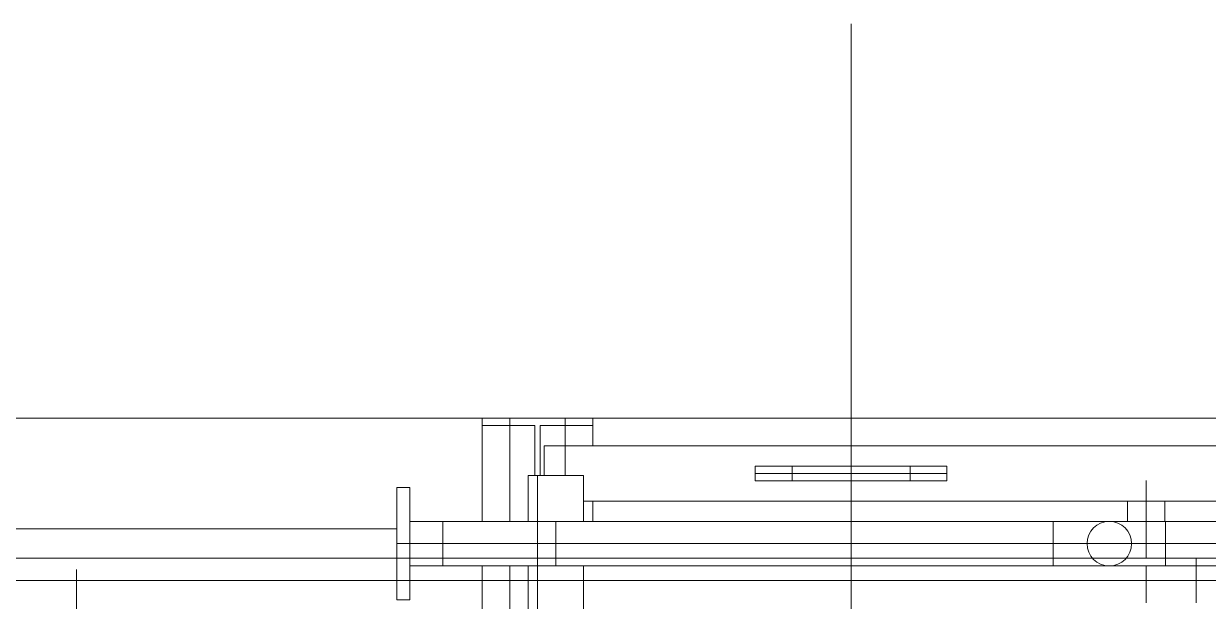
# Model space of a CAD drawing. Header units: inches. Extents: x -1128 to 651, y 96 to 845.
# Drawn here: x -1030.611 to -1029.162, y 729.527 to 730.234 of the extents above; entities that cross this region are included whole.
import ezdxf

# ---------------------------------------------------------------- set-up
doc = ezdxf.new("R2010")
doc.units = ezdxf.units.IN
doc.header["$MEASUREMENT"] = 0
doc.layers.add('EQUIPMENT LAYOUT-EMBED 1_DWG$0$DwgTemplate', color=7, linetype='Continuous')
doc.layers.add('Layout', color=6, linetype='Continuous', lineweight=18)

# ---------------------------------------------------------------- blocks, each defined once
blk = doc.blocks.new('A$C55974CAD')
at = {"layer": 'EQUIPMENT LAYOUT-EMBED 1_DWG$0$DwgTemplate', "color": 1, "lineweight": 0}
for p, q in [((56.8, 8.2), (56.8, 6.7)), ((56.65, 8.0046), (56.65, 6.8155)), ((56.595, 7.25), (55.6365, 7.25)), ((56.79, 6.7), (56.79, 6.6285)), ((56.5998, 6.6625), (56.3644, 6.6625)), ((56.8, 6.6625), (56.6602, 6.6625)), ((56.5998, 6.6375), (56.3644, 6.6375)), ((56.7222, 6.6375), (56.6602, 6.6375)), ((56.7222, 6.6375), (56.7222, 6.5625)), ((56.79, 6.6285), (56.7222, 6.6285)), ((56.79, 6.6215), (56.7222, 6.6215)), ((56.7222, 6.6158), (56.7625, 6.6158)), ((56.7625, 6.6158), (56.7625, 4.6819)), ((56.79, 6.55), (56.79, 6.6215)), ((56.8, 6.5875), (56.7222, 6.5875)), ((56.5998, 6.5625), (56.3644, 6.5625)), ((56.7222, 6.5625), (56.6602, 6.5625)), ((56.6875, 5.224), (56.6875, 6.5625)), ((56.6602, 6.55), (56.6875, 6.55)), ((56.7625, 6.55), (56.79, 6.55)), ((56.79, 6.55), (56.8, 6.55)), ((56.5998, 6.2), (56.3644, 6.2)), ((56.6602, 6.2), (56.5998, 6.2)), ((56.715, 6.2), (56.6602, 6.2)), ((56.735, 6.2), (56.715, 6.2)), ((57.335, 6.2), (56.735, 6.2))]:
    blk.add_line(p, q, dxfattribs=at)
at = {"layer": 'EQUIPMENT LAYOUT-EMBED 1_DWG$0$DwgTemplate', "color": 7, "lineweight": 0}
for p, q in [((56.6102, 6.8155), (56.6102, 7.4333)), ((56.58, 7.4), (56.58, 6.8155)), ((56.63, 6.8155), (56.5538, 6.8155)), ((56.5538, 6.798), (56.5538, 6.8155)), ((56.58, 6.8155), (56.58, 6.798)), ((56.6102, 5.7323), (56.6102, 6.8155)), ((56.63, 6.8155), (56.63, 6.7535)), ((56.7062, 6.8155), (56.63, 6.8155)), ((56.7062, 6.798), (56.7062, 6.8155)), ((56.63, 6.798), (56.5538, 6.798)), ((56.58, 6.798), (56.58, 6.6625)), ((56.5998, 6.7535), (56.5998, 6.798)), ((56.7062, 6.798), (56.63, 6.798)), ((56.6602, 6.7535), (56.6602, 6.798)), ((56.63, 6.7535), (56.5998, 6.7535)), ((56.63, 6.7535), (56.5998, 6.7535)), ((56.5998, 6.7535), (56.5998, 5.9262)), ((56.6602, 6.7535), (56.63, 6.7535)), ((56.63, 5.9262), (56.63, 6.7535)), ((56.6602, 6.7535), (56.63, 6.7535)), ((56.6602, 6.7535), (56.6602, 5.9262)), ((56.58, 6.6625), (56.58, 6.5625)), ((56.58, 6.5625), (56.58, 5.7323)), ((56.5998, 5.9262), (56.6602, 5.9262)), ((56.5998, 5.85), (56.5998, 5.9262)), ((56.63, 5.9262), (56.5998, 5.9262)), ((56.63, 5.9262), (56.63, 5.9262)), ((56.63, 5.9262), (56.63, 5.9262)), ((56.63, 5.85), (56.63, 5.9262)), ((56.6602, 5.9262), (56.63, 5.9262)), ((56.6602, 5.9262), (56.6602, 5.85)), ((56.5998, 5.85), (56.5998, 5.7738)), ((56.63, 5.8198), (56.63, 5.85)), ((56.6602, 5.7738), (56.6602, 5.85)), ((56.63, 5.7738), (56.63, 5.8198)), ((56.5998, 5.7738), (56.63, 5.7738)), ((56.63, 5.7738), (56.5998, 5.7738)), ((56.5998, 5.7738), (56.5998, 3.0155)), ((56.63, 5.7738), (56.63, 5.7738)), ((56.63, 5.7738), (56.63, 5.7738)), ((56.63, 5.7738), (56.6602, 5.7738)), ((56.63, 3.0155), (56.63, 5.7738)), ((56.6602, 5.7738), (56.63, 5.7738)), ((56.6602, 5.7738), (56.6602, 3.0155)), ((56.58, 5.7323), (56.5498, 5.7323)), ((56.5498, 5.7323), (56.5998, 5.7323)), ((56.58, 5.7323), (56.58, 5.7323)), ((56.58, 5.7323), (56.58, 5.6855)), ((56.5998, 5.7323), (56.58, 5.7323)), ((56.6102, 5.7323), (56.5998, 5.7323)), ((56.5998, 5.7323), (56.6102, 5.7323)), ((56.6102, 5.6053), (56.6102, 5.7323))]:
    blk.add_line(p, q, dxfattribs=at)
at = {"layer": 'EQUIPMENT LAYOUT-EMBED 1_DWG$0$DwgTemplate', "color": 54, "lineweight": 0}
for p, q in [((56.5998, 6.7), (56.3644, 6.7)), ((56.8, 6.7), (56.6602, 6.7)), ((56.8, 1.5), (56.8, 6.7))]:
    blk.add_line(p, q, dxfattribs=at)
at = {"layer": 'EQUIPMENT LAYOUT-EMBED 1_DWG$0$DwgTemplate', "color": 9, "lineweight": 0}
for p, q in [((56.7222, 6.625), (56.2016, 6.625)), ((56.725, 6.07), (56.725, 6.33)), ((56.6102, 5.8), (56.7156, 5.8))]:
    blk.add_line(p, q, dxfattribs=at)
at = {"layer": 'EQUIPMENT LAYOUT-EMBED 1_DWG$0$DwgTemplate', "color": 3, "lineweight": 0}
for p, q in [((56.6602, 6.6), (56.5998, 6.6)), ((56.6875, 5.8254), (56.6602, 5.8254)), ((56.5998, 5.8), (56.5498, 5.8)), ((56.6875, 5.7746), (56.6602, 5.7746))]:
    blk.add_line(p, q, dxfattribs=at)
at = {"layer": 'EQUIPMENT LAYOUT-EMBED 1_DWG$0$DwgTemplate', "color": 5, "lineweight": 0}
for p, q in [((56.735, 6.33), (56.715, 6.33)), ((56.715, 6.33), (56.735, 6.33)), ((56.715, 6.33), (56.715, 6.28)), ((56.715, 6.33), (56.715, 6.28)), ((56.735, 6.28), (56.735, 6.33)), ((56.735, 6.33), (56.735, 6.28)), ((56.715, 6.28), (56.735, 6.28)), ((56.735, 6.28), (56.715, 6.28)), ((56.715, 6.12), (56.715, 6.28)), ((56.715, 6.12), (56.715, 6.28)), ((56.715, 6.28), (56.735, 6.28)), ((56.735, 6.28), (56.735, 6.12)), ((56.735, 6.12), (56.735, 6.28)), ((56.735, 6.12), (56.715, 6.12)), ((56.715, 6.12), (56.735, 6.12)), ((56.715, 6.12), (56.715, 6.07)), ((56.715, 6.07), (56.715, 6.12)), ((56.715, 6.12), (56.735, 6.12)), ((56.735, 6.07), (56.735, 6.12)), ((56.735, 6.07), (56.735, 6.12)), ((56.715, 6.07), (56.735, 6.07)), ((56.735, 6.07), (56.715, 6.07))]:
    blk.add_line(p, q, dxfattribs=at)
at = {"layer": 'EQUIPMENT LAYOUT-EMBED 1_DWG$0$DwgTemplate', "color": 7, "lineweight": 0}
for start, end in [(0, 180), (180, 270), (180, 0), (270, 0)]:
    blk.add_arc((56.63, 5.85), 0.0302, start, end, dxfattribs=at)

msp = doc.modelspace()

# ---------------------------------------------------------------- block references
at = {"layer": 'Layout', "xscale": 0.9025, "yscale": 0.9025, "zscale": 0.9025, "rotation": 90}
msp.add_blockref('A$C55974CAD', (-1024.0033, 678.4893), dxfattribs=at)

doc.saveas('drawing.dxf')
